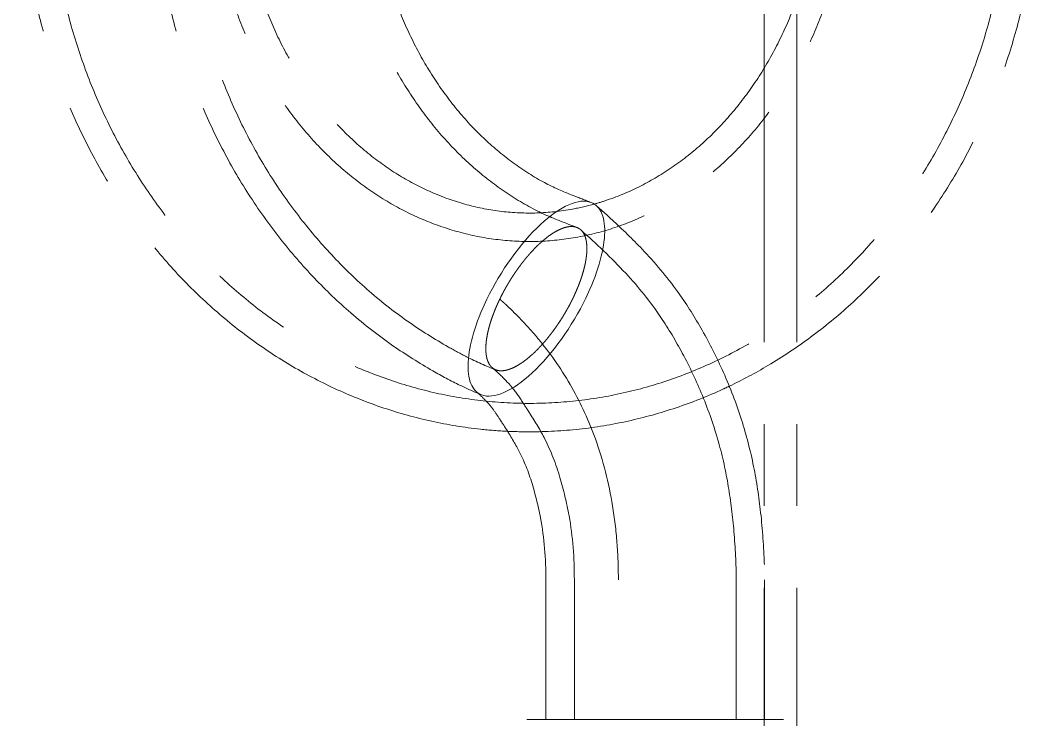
# Model space of a CAD drawing. Header units: millimetres. Extents: x -46397 to 283259, y -8690 to 23983.
# Drawn here: x 190637.4 to 190792.8, y 1238.1 to 1344.8 of the extents above; entities that cross this region are included whole.
import ezdxf

# ---------------------------------------------------------------- set-up
doc = ezdxf.new("R2010")
doc.units = ezdxf.units.MM
doc.linetypes.add('CENTER', pattern=[2, 1.25, -0.25, 0.25, -0.25])
doc.layers.add('mDƯỜNG TÂM', color=8, linetype='CENTER', lineweight=0)

# ---------------------------------------------------------------- blocks, each defined once
blk = doc.blocks.new('jh')
at = {"layer": 'mDƯỜNG TÂM', "color": 8, "ltscale": 50, "extrusion": (0, 1, 0)}
for p, q in [((600, 1500), (600, 0)), ((605, 1500), (605, 0)), ((566.66, 1179.9), (566.66, 1201.24)), ((571.01, 1179.9), (571.01, 1201.24)), ((595.72, 1179.9), (595.72, 1201.24)), ((600.06, 1179.9), (600.06, 1201.24)), ((563.76, 1179.9), (602.96, 1179.9))]:
    blk.add_line(p, q, dxfattribs=at)
at = {"layer": 'mDƯỜNG TÂM', "color": 8, "ltscale": 50}
for start_param, end_param in [(3.211922, 4.950929), (1.809336, 3.211922), (-1.332257, 0.070329), (0.070329, 1.809336)]:
    blk.add_ellipse((565.21, 1244.14), major_axis=(-8.78, -14.48), ratio=0.389491, start_param=start_param, end_param=end_param, dxfattribs=at)
for points, knots in [([(556.85, 1229.46), (555.72, 1229.89), (554.63, 1230.39), (552.14, 1231.6), (550.76, 1232.34), (547.33, 1234.31), (545.3, 1235.59), (541.1, 1238.5), (538.95, 1240.17), (534.96, 1243.63), (533.1, 1245.41), (529.48, 1249.21), (527.72, 1251.25), (524.36, 1255.51), (522.77, 1257.75), (519.83, 1262.33), (518.48, 1264.67), (515.98, 1269.49), (514.82, 1271.98), (512.74, 1277.07), (511.8, 1279.68), (510.17, 1284.97), (509.47, 1287.65), (508.3, 1293.07), (507.84, 1295.8), (507.16, 1301.29), (506.93, 1304.06), (506.73, 1309.58), (506.75, 1312.35), (507.03, 1317.84), (507.29, 1320.58), (508.05, 1325.99), (508.55, 1328.67), (509.78, 1333.95), (510.52, 1336.55), (512.21, 1341.64), (513.16, 1344.14), (515.3, 1348.99), (516.47, 1351.35), (519.02, 1355.9), (520.4, 1358.11), (523.35, 1362.33), (524.92, 1364.35), (528.22, 1368.19), (529.96, 1370.01), (533.59, 1373.42), (535.49, 1375.02), (539.41, 1377.97), (541.43, 1379.33), (545.58, 1381.79), (547.72, 1382.89), (552.06, 1384.84), (554.27, 1385.68), (558.76, 1387.09), (561.03, 1387.66), (565.61, 1388.53), (567.91, 1388.83), (572.53, 1389.16), (574.85, 1389.18), (579.46, 1388.96), (581.76, 1388.71), (586.32, 1387.94), (588.59, 1387.43), (593.05, 1386.13), (595.26, 1385.35), (599.59, 1383.53), (601.71, 1382.49), (605.86, 1380.17), (607.89, 1378.88), (611.81, 1376.08), (613.71, 1374.55), (617.37, 1371.29), (619.13, 1369.54), (622.49, 1365.84), (624.09, 1363.89), (627.11, 1359.8), (628.53, 1357.66), (631.17, 1353.21), (632.39, 1350.91), (634.63, 1346.15), (635.64, 1343.7), (637.45, 1338.69), (638.25, 1336.13), (639.6, 1330.91), (640.17, 1328.25), (641.06, 1322.88), (641.39, 1320.16), (641.81, 1314.69), (641.89, 1311.93), (641.83, 1306.42), (641.67, 1303.65), (641.13, 1298.14), (640.73, 1295.4), (639.7, 1289.95), (639.07, 1287.25), (637.57, 1281.93), (636.7, 1279.3), (634.74, 1274.14), (633.64, 1271.61), (631.24, 1266.68), (629.93, 1264.27), (627.1, 1259.62), (625.58, 1257.36), (622.36, 1253.02), (620.65, 1250.93), (617.06, 1246.96), (615.17, 1245.07), (611.25, 1241.5), (609.2, 1239.83), (604.99, 1236.7), (602.81, 1235.26), (598.65, 1232.79), (596.67, 1231.74), (594.66, 1230.78)], [0, 0, 0, 0, 3.736782, 3.736782, 8.690877, 8.690877, 16.285142, 16.285142, 24.7727, 24.7727, 32.741422, 32.741422, 41.031425, 41.031425, 49.425377, 49.425377, 57.629031, 57.629031, 65.89181, 65.89181, 74.223387, 74.223387, 82.53415, 82.53415, 90.835663, 90.835663, 99.143593, 99.143593, 107.458696, 107.458696, 115.761181, 115.761181, 124.069663, 124.069663, 132.364349, 132.364349, 140.660202, 140.660202, 148.934648, 148.934648, 157.19508, 157.19508, 165.431309, 165.431309, 173.630004, 173.630004, 181.794581, 181.794581, 189.902224, 189.902224, 197.967987, 197.967987, 205.972631, 205.972631, 213.938901, 213.938901, 221.860338, 221.860338, 229.761023, 229.761023, 237.650324, 237.650324, 245.544846, 245.544846, 253.465518, 253.465518, 261.415214, 261.415214, 269.417684, 269.417684, 277.461278, 277.461278, 285.56635, 285.56635, 293.710295, 293.710295, 301.905818, 301.905818, 310.129192, 310.129192, 318.383666, 318.383666, 326.65743, 326.65743, 334.941, 334.941, 343.241528, 343.241528, 351.539374, 351.539374, 359.849184, 359.849184, 368.153056, 368.153056, 376.465547, 376.465547, 384.771554, 384.771554, 393.080456, 393.080456, 401.381504, 401.381504, 409.674384, 409.674384, 417.958751, 417.958751, 426.22026, 426.22026, 434.468223, 434.468223, 442.681364, 442.681364, 449.750441, 449.750441, 449.750441, 449.750441]), ([(560.81, 1223.9), (559.43, 1223.96), (558.05, 1224.07), (554.18, 1224.49), (551.69, 1224.9), (546.76, 1225.98), (544.32, 1226.65), (539.51, 1228.25), (537.14, 1229.19), (532.49, 1231.31), (530.21, 1232.49), (525.76, 1235.11), (523.59, 1236.53), (519.39, 1239.62), (517.36, 1241.27), (513.44, 1244.8), (511.56, 1246.67), (507.97, 1250.6), (506.26, 1252.67), (503.02, 1256.97), (501.5, 1259.21), (498.66, 1263.83), (497.33, 1266.23), (494.91, 1271.13), (493.8, 1273.65), (491.81, 1278.79), (490.93, 1281.41), (489.4, 1286.72), (488.75, 1289.42), (487.69, 1294.86), (487.27, 1297.6), (486.69, 1303.11), (486.52, 1305.88), (486.42, 1311.4), (486.5, 1314.16), (486.88, 1319.65), (487.19, 1322.38), (488.06, 1327.77), (488.61, 1330.44), (489.94, 1335.68), (490.72, 1338.26), (492.5, 1343.3), (493.51, 1345.78), (495.74, 1350.58), (496.96, 1352.92), (499.6, 1357.41), (501.02, 1359.56), (504.03, 1363.68), (505.63, 1365.66), (509.02, 1369.44), (510.82, 1371.25), (514.54, 1374.58), (516.44, 1376.1), (520.36, 1378.93), (522.37, 1380.25), (526.04, 1382.36), (527.95, 1383.33), (529.46, 1383.9)], [487.002271, 487.002271, 487.002271, 487.002271, 491.446747, 491.446747, 499.52563, 499.52563, 507.620648, 507.620648, 515.724669, 515.724669, 523.86068, 523.86068, 532.015976, 532.015976, 540.207314, 540.207314, 548.422614, 548.422614, 556.665861, 556.665861, 564.932935, 564.932935, 573.211754, 573.211754, 581.511744, 581.511744, 589.811149, 589.811149, 598.125079, 598.125079, 606.432974, 606.432974, 614.747888, 614.747888, 623.056614, 623.056614, 631.370281, 631.370281, 639.675133, 639.675133, 647.964596, 647.964596, 656.270969, 656.270969, 664.572003, 664.572003, 672.78997, 672.78997, 680.981042, 680.981042, 689.309319, 689.309319, 697.364517, 697.364517, 705.44689, 705.44689, 711.420081, 711.420081, 711.420081, 711.420081]), ([(559.03, 1233.28), (557.57, 1233.83), (556.01, 1234.52), (553.62, 1235.74), (552.71, 1236.24), (549.66, 1237.97), (547.58, 1239.28), (543.4, 1242.21), (541.3, 1243.85), (537.45, 1247.25), (535.66, 1248.99), (532.18, 1252.72), (530.48, 1254.73), (527.25, 1258.92), (525.73, 1261.11), (522.94, 1265.6), (521.66, 1267.89), (519.3, 1272.62), (518.22, 1275.05), (516.28, 1280.04), (515.41, 1282.59), (513.92, 1287.76), (513.29, 1290.38), (512.26, 1295.67), (511.87, 1298.34), (511.32, 1303.69), (511.16, 1306.38), (511.08, 1311.74), (511.17, 1314.43), (511.57, 1319.75), (511.89, 1322.39), (512.77, 1327.61), (513.33, 1330.19), (514.66, 1335.26), (515.45, 1337.75), (517.23, 1342.61), (518.24, 1344.98), (520.45, 1349.58), (521.66, 1351.81), (524.28, 1356.1), (525.68, 1358.16), (528.67, 1362.08), (530.25, 1363.96), (533.58, 1367.48), (535.33, 1369.15), (538.96, 1372.24), (540.85, 1373.67), (544.75, 1376.29), (546.76, 1377.47), (550.86, 1379.58), (552.96, 1380.51), (557.22, 1382.1), (559.39, 1382.76), (563.76, 1383.81), (565.97, 1384.2), (570.39, 1384.7), (572.62, 1384.81), (577.06, 1384.77), (579.28, 1384.61), (583.69, 1384.03), (585.88, 1383.6), (590.21, 1382.47), (592.35, 1381.78), (596.56, 1380.13), (598.62, 1379.18), (602.66, 1377.02), (604.63, 1375.82), (608.45, 1373.17), (610.31, 1371.73), (613.87, 1368.62), (615.59, 1366.95), (618.86, 1363.41), (620.42, 1361.53), (623.35, 1357.6), (624.73, 1355.53), (627.29, 1351.24), (628.48, 1349.01), (630.65, 1344.41), (631.63, 1342.04), (633.38, 1337.18), (634.14, 1334.68), (635.44, 1329.62), (635.98, 1327.03), (636.82, 1321.81), (637.12, 1319.16), (637.49, 1313.84), (637.56, 1311.16), (637.45, 1305.8), (637.28, 1303.11), (636.69, 1297.76), (636.28, 1295.09), (635.22, 1289.81), (634.57, 1287.19), (633.04, 1282.04), (632.16, 1279.5), (630.18, 1274.52), (629.08, 1272.09), (626.67, 1267.34), (625.35, 1265.03), (622.52, 1260.58), (621.01, 1258.42), (617.8, 1254.3), (616.1, 1252.32), (612.54, 1248.57), (610.67, 1246.79), (606.79, 1243.46), (604.77, 1241.89), (600.6, 1239), (598.45, 1237.67), (594.04, 1235.26), (591.78, 1234.18), (587.19, 1232.28), (584.85, 1231.46), (580.11, 1230.09), (577.72, 1229.54), (572.9, 1228.7), (570.47, 1228.42), (565.61, 1228.13), (563.17, 1228.12), (558.32, 1228.38), (555.89, 1228.64), (551.08, 1229.44), (548.69, 1229.97), (543.98, 1231.3), (541.65, 1232.1), (537.07, 1233.94), (534.82, 1235), (530.43, 1237.35), (528.29, 1238.65), (524.12, 1241.48), (522.1, 1243.01), (518.21, 1246.29), (516.33, 1248.05), (512.75, 1251.75), (511.03, 1253.7), (507.79, 1257.79), (506.26, 1259.92), (503.4, 1264.33), (502.07, 1266.62), (499.61, 1271.33), (498.49, 1273.75), (496.47, 1278.69), (495.56, 1281.22), (493.99, 1286.35), (493.31, 1288.97), (492.2, 1294.23), (491.76, 1296.9), (491.12, 1302.24), (490.92, 1304.93), (490.76, 1310.3), (490.8, 1312.99), (491.12, 1318.32), (491.4, 1320.98), (492.19, 1326.23), (492.7, 1328.83), (493.95, 1333.92), (494.7, 1336.43), (496.4, 1341.34), (497.37, 1343.74), (499.5, 1348.4), (500.68, 1350.67), (503.23, 1355.01), (504.59, 1357.1), (507.5, 1361.07), (509.05, 1362.97), (512.32, 1366.62), (514.07, 1368.36), (517.67, 1371.53), (519.51, 1372.98), (523.33, 1375.69), (525.31, 1376.98), (528.11, 1378.52), (528.84, 1378.89), (530, 1379.43), (530.42, 1379.62), (530.95, 1379.82), (531.04, 1379.86), (531.24, 1379.94), (531.37, 1379.99), (531.61, 1380.08), (531.73, 1380.13), (531.85, 1380.17)], [0, 0, 0, 0, 5.168767, 5.168767, 8.494414, 8.494414, 16.316634, 16.316634, 24.651506, 24.651506, 32.400611, 32.400611, 40.514911, 40.514911, 48.681598, 48.681598, 56.646036, 56.646036, 64.687646, 64.687646, 72.78762, 72.78762, 80.857924, 80.857924, 88.931761, 88.931761, 97.008113, 97.008113, 105.092506, 105.092506, 113.163775, 113.163775, 121.239416, 121.239416, 129.306948, 129.306948, 137.363803, 137.363803, 145.414438, 145.414438, 153.436933, 153.436933, 161.446436, 161.446436, 169.424804, 169.424804, 177.382569, 177.382569, 185.287582, 185.287582, 193.143438, 193.143438, 200.962432, 200.962432, 208.732506, 208.732506, 216.485728, 216.485728, 224.222502, 224.222502, 231.962094, 231.962094, 239.706495, 239.706495, 247.48316, 247.48316, 255.306263, 255.306263, 263.175714, 263.175714, 271.106766, 271.106766, 279.046392, 279.046392, 287.026008, 287.026008, 295.026826, 295.026826, 303.058301, 303.058301, 311.105773, 311.105773, 319.16225, 319.16225, 327.234982, 327.234982, 335.30307, 335.30307, 343.383544, 343.383544, 351.456769, 351.456769, 359.537456, 359.537456, 367.613105, 367.613105, 375.685896, 375.685896, 383.756708, 383.756708, 391.811423, 391.811423, 399.862187, 399.862187, 407.88606, 407.88606, 415.909143, 415.909143, 423.921172, 423.921172, 431.906713, 431.906713, 439.863748, 439.863748, 447.786791, 447.786791, 455.69731, 455.69731, 463.587166, 463.587166, 471.485972, 471.485972, 479.379216, 479.379216, 487.285305, 487.285305, 495.213501, 495.213501, 503.158951, 503.158951, 511.137958, 511.137958, 519.134367, 519.134367, 527.168319, 527.168319, 535.207925, 535.207925, 543.255555, 543.255555, 551.314602, 551.314602, 559.380076, 559.380076, 567.460405, 567.460405, 575.535204, 575.535204, 583.62058, 583.62058, 591.696832, 591.696832, 599.782144, 599.782144, 607.857629, 607.857629, 615.919222, 615.919222, 623.99819, 623.99819, 632.072605, 632.072605, 640.064771, 640.064771, 648.044076, 648.044076, 656.165248, 656.165248, 664.016637, 664.016637, 672.032002, 672.032002, 674.758867, 674.758867, 676.232648, 676.232648, 676.543742, 676.543742, 677.043742, 677.043742, 677.517039, 677.517039, 677.517039, 677.517039]), ([(545.43, 1358.92), (543.8, 1358.31), (542.25, 1357.77), (539.94, 1356.79), (539.02, 1356.32), (536.97, 1355.11), (535.89, 1354.38), (533.56, 1352.63), (532.32, 1351.59), (529.79, 1349.17), (528.5, 1347.75), (526.12, 1344.78), (525.02, 1343.23), (522.97, 1339.93), (522.01, 1338.18), (520.28, 1334.53), (519.51, 1332.63), (518.17, 1328.73), (517.59, 1326.72), (516.64, 1322.6), (516.26, 1320.5), (515.73, 1316.23), (515.57, 1314.06), (515.47, 1309.71), (515.52, 1307.51), (515.86, 1303.14), (516.13, 1300.95), (516.9, 1296.63), (517.4, 1294.48), (518.59, 1290.26), (519.3, 1288.19), (520.9, 1284.15), (521.81, 1282.18), (523.8, 1278.37), (524.9, 1276.54), (527.25, 1273.02), (528.52, 1271.34), (531.2, 1268.17), (532.62, 1266.68), (535.59, 1263.9), (537.13, 1262.62), (540.33, 1260.28), (541.99, 1259.21), (545.4, 1257.32), (547.15, 1256.49), (550.74, 1255.08), (552.57, 1254.5), (556.29, 1253.58), (558.19, 1253.26), (562, 1252.87), (563.93, 1252.82), (567.76, 1252.97), (569.67, 1253.19), (573.46, 1253.89), (575.35, 1254.37), (579.04, 1255.61), (580.87, 1256.36), (584.41, 1258.1), (586.14, 1259.1), (589.48, 1261.32), (591.09, 1262.54), (594.18, 1265.2), (595.65, 1266.63), (598.46, 1269.69), (599.79, 1271.32), (602.27, 1274.74), (603.43, 1276.54), (605.56, 1280.27), (606.53, 1282.2), (608.27, 1286.18), (609.04, 1288.22), (610.37, 1292.39), (610.93, 1294.51), (611.84, 1298.8), (612.19, 1300.98), (612.66, 1305.34), (612.79, 1307.53), (612.83, 1311.88), (612.74, 1314.05), (612.35, 1318.34), (612.04, 1320.46), (611.23, 1324.61), (610.72, 1326.65), (609.51, 1330.61), (608.81, 1332.53), (607.23, 1336.23), (606.35, 1338.01), (604.42, 1341.4), (603.38, 1343.01), (601.15, 1346.05), (599.96, 1347.47), (597.47, 1350.11), (596.15, 1351.33), (593.44, 1353.53), (592.03, 1354.52), (589.16, 1356.26), (587.69, 1357.01), (584.68, 1358.28), (583.13, 1358.8), (579.99, 1359.58), (578.39, 1359.84), (575.15, 1360.11), (573.5, 1360.11), (570.22, 1359.84), (568.59, 1359.57), (565.36, 1358.76), (563.76, 1358.21), (560.63, 1356.86), (559.09, 1356.06), (556.13, 1354.21), (554.69, 1353.16), (551.94, 1350.84), (550.62, 1349.57), (548.13, 1346.84), (546.95, 1345.37), (544.75, 1342.24), (543.72, 1340.58), (541.83, 1337.11), (540.97, 1335.28), (539.44, 1331.51), (538.77, 1329.55), (537.62, 1325.54), (537.15, 1323.48), (536.41, 1319.28), (536.15, 1317.14), (535.84, 1312.83), (535.79, 1310.65), (535.91, 1306.29), (536.08, 1304.09), (536.63, 1299.74), (537.02, 1297.57), (538.01, 1293.3), (538.61, 1291.19), (540.02, 1287.05), (540.83, 1285.03), (542.64, 1281.1), (543.64, 1279.19), (545.82, 1275.55), (547, 1273.8), (549.53, 1270.44), (550.89, 1268.83), (553.74, 1265.84), (555.22, 1264.46), (558.29, 1261.94), (559.88, 1260.78), (563.19, 1258.64), (564.9, 1257.7), (568.18, 1256.23), (569.77, 1255.63), (571.39, 1255.01)], [0, 0, 0, 0, 6.30713, 6.30713, 10.966631, 10.966631, 16.138407, 16.138407, 22.29993, 22.29993, 29.281588, 29.281588, 35.906338, 35.906338, 42.634985, 42.634985, 49.293585, 49.293585, 55.901003, 55.901003, 62.520485, 62.520485, 69.122363, 69.122363, 75.718977, 75.718977, 82.313008, 82.313008, 88.902967, 88.902967, 95.496054, 95.496054, 102.086791, 102.086791, 108.683859, 108.683859, 115.296048, 115.296048, 121.921947, 121.921947, 128.533978, 128.533978, 135.188887, 135.188887, 141.898775, 141.898775, 148.684493, 148.684493, 155.537754, 155.537754, 162.425805, 162.425805, 169.317531, 169.317531, 176.217445, 176.217445, 183.082333, 183.082333, 189.882629, 189.882629, 196.599059, 196.599059, 203.252775, 203.252775, 209.917007, 209.917007, 216.548865, 216.548865, 223.15731, 223.15731, 229.753444, 229.753444, 236.337816, 236.337816, 242.918551, 242.918551, 249.501619, 249.501619, 256.083177, 256.083177, 262.667457, 262.667457, 269.259488, 269.259488, 275.855242, 275.855242, 282.462702, 282.462702, 289.09691, 289.09691, 295.759848, 295.759848, 302.475545, 302.475545, 309.239767, 309.239767, 316.05208, 316.05208, 323.010985, 323.010985, 330.129198, 330.129198, 337.351702, 337.351702, 344.582112, 344.582112, 351.799427, 351.799427, 358.922989, 358.922989, 365.899154, 365.899154, 372.724439, 372.724439, 379.442886, 379.442886, 386.141806, 386.141806, 392.802593, 392.802593, 399.43088, 399.43088, 406.044963, 406.044963, 412.641735, 412.641735, 419.232351, 419.232351, 425.823933, 425.823933, 432.409041, 432.409041, 438.989506, 438.989506, 445.585943, 445.585943, 452.17636, 452.17636, 458.74408, 458.74408, 465.424204, 465.424204, 472.030966, 472.030966, 478.558677, 478.558677, 485.372271, 485.372271, 491.129607, 491.129607, 491.129607, 491.129607]), ([(574.06, 1258.57), (574.73, 1258.76), (575.39, 1258.97), (577.8, 1259.79), (579.52, 1260.51), (582.87, 1262.21), (584.5, 1263.19), (587.64, 1265.36), (589.16, 1266.56), (592.04, 1269.16), (593.42, 1270.57), (596.01, 1273.55), (597.24, 1275.14), (599.51, 1278.47), (600.57, 1280.21), (602.49, 1283.83), (603.36, 1285.7), (604.9, 1289.55), (605.57, 1291.53), (606.71, 1295.55), (607.18, 1297.6), (607.9, 1301.72), (608.16, 1303.81), (608.46, 1307.97), (608.5, 1310.06), (608.38, 1314.2), (608.21, 1316.25), (607.67, 1320.29), (607.3, 1322.27), (606.36, 1326.14), (605.79, 1328.02), (604.49, 1331.65), (603.74, 1333.41), (602.1, 1336.75), (601.19, 1338.35), (599.25, 1341.34), (598.21, 1342.75), (596.01, 1345.37), (594.86, 1346.58), (592.45, 1348.79), (591.2, 1349.78), (588.63, 1351.55), (587.31, 1352.32), (584.59, 1353.65), (583.2, 1354.19), (580.37, 1355.05), (578.93, 1355.36), (576.01, 1355.73), (574.52, 1355.78), (571.52, 1355.63), (570.01, 1355.42), (567, 1354.72), (565.51, 1354.23), (562.59, 1352.99), (561.16, 1352.24), (558.4, 1350.49), (557.06, 1349.5), (554.51, 1347.3), (553.29, 1346.09), (550.99, 1343.47), (549.9, 1342.06), (547.88, 1339.07), (546.94, 1337.48), (545.23, 1334.14), (544.45, 1332.39), (543.08, 1328.77), (542.49, 1326.9), (541.5, 1323.04), (541.1, 1321.06), (540.51, 1317.03), (540.31, 1314.98), (540.13, 1310.85), (540.15, 1308.76), (540.39, 1304.59), (540.62, 1302.5), (541.29, 1298.36), (541.74, 1296.3), (542.83, 1292.26), (543.47, 1290.28), (544.96, 1286.41), (545.81, 1284.51), (547.67, 1280.88), (548.7, 1279.13), (550.91, 1275.8), (552.1, 1274.2), (554.63, 1271.16), (555.98, 1269.73), (558.76, 1267.13), (560.19, 1265.96), (563.23, 1263.75), (564.85, 1262.7), (567.84, 1261.1), (569.27, 1260.49), (571.72, 1259.53), (572.64, 1259.18), (573.57, 1258.82)], [163.287336, 163.287336, 163.287336, 163.287336, 165.834441, 165.834441, 172.520937, 172.520937, 179.121616, 179.121616, 185.621, 185.621, 192.040478, 192.040478, 198.407051, 198.407051, 204.732681, 204.732681, 211.031282, 211.031282, 217.321416, 217.321416, 223.60642, 223.60642, 229.887517, 229.887517, 236.171753, 236.171753, 242.462925, 242.462925, 248.75409, 248.75409, 255.051114, 255.051114, 261.366473, 261.366473, 267.692478, 267.692478, 274.049214, 274.049214, 280.468081, 280.468081, 286.95951, 286.95951, 293.571445, 293.571445, 300.370556, 300.370556, 307.368804, 307.368804, 314.577543, 314.577543, 321.915045, 321.915045, 329.192042, 329.192042, 336.276195, 336.276195, 343.137632, 343.137632, 349.795402, 349.795402, 356.306958, 356.306958, 362.734912, 362.734912, 369.104798, 369.104798, 375.432671, 375.432671, 381.747649, 381.747649, 388.052325, 388.052325, 394.344767, 394.344767, 400.638283, 400.638283, 406.926969, 406.926969, 413.208873, 413.208873, 419.506659, 419.506659, 425.777707, 425.777707, 432.075745, 432.075745, 438.487717, 438.487717, 444.689584, 444.689584, 451.256317, 451.256317, 456.953501, 456.953501, 460.240114, 460.240114, 460.240114, 460.240114]), ([(547.85, 1355.19), (547.85, 1355.19), (547.84, 1355.19), (547.84, 1355.19), (547.84, 1355.19), (547.82, 1355.18), (547.81, 1355.18), (547.76, 1355.16), (547.72, 1355.14), (547.58, 1355.09), (547.48, 1355.05), (547.05, 1354.89), (546.73, 1354.77), (545.47, 1354.3), (544.55, 1353.97), (542.89, 1353.34), (542.18, 1353.04), (540.76, 1352.31), (539.98, 1351.86), (538.29, 1350.75), (537.38, 1350.09), (535.27, 1348.39), (534.09, 1347.32), (531.75, 1344.88), (530.59, 1343.48), (528.46, 1340.56), (527.49, 1339.04), (525.68, 1335.81), (524.84, 1334.09), (523.36, 1330.53), (522.71, 1328.69), (521.6, 1324.9), (521.14, 1322.94), (520.42, 1318.95), (520.16, 1316.91), (519.86, 1312.8), (519.81, 1310.71), (519.92, 1306.54), (520.09, 1304.45), (520.63, 1300.29), (521.01, 1298.21), (521.97, 1294.13), (522.56, 1292.12), (523.93, 1288.19), (524.72, 1286.27), (526.47, 1282.56), (527.44, 1280.76), (529.55, 1277.32), (530.7, 1275.67), (533.13, 1272.56), (534.42, 1271.09), (537.13, 1268.35), (538.56, 1267.07), (541.52, 1264.74), (543.06, 1263.68), (546.22, 1261.79), (547.86, 1260.96), (551.19, 1259.53), (552.9, 1258.94), (556.37, 1258), (558.14, 1257.66), (561.7, 1257.24), (563.5, 1257.16), (567.11, 1257.28), (568.92, 1257.47), (571.84, 1258.01), (572.95, 1258.26), (574.06, 1258.57)], [0, 0, 0, 0, 0.005003, 0.005003, 0.020013, 0.020013, 0.065041, 0.065041, 0.200125, 0.200125, 0.605381, 0.605381, 1.821241, 1.821241, 5.480629, 5.480629, 9.404795, 9.404795, 13.391554, 13.391554, 18.00911, 18.00911, 24.300435, 24.300435, 31.036234, 31.036234, 37.386162, 37.386162, 43.846045, 43.846045, 50.174686, 50.174686, 56.491476, 56.491476, 62.814994, 62.814994, 69.114278, 69.114278, 75.41279, 75.41279, 81.71165, 81.71165, 88.001329, 88.001329, 94.287743, 94.287743, 100.583463, 100.583463, 106.879831, 106.879831, 113.188751, 113.188751, 119.540681, 119.540681, 125.932795, 125.932795, 132.389784, 132.389784, 138.943909, 138.943909, 145.585659, 145.585659, 152.307579, 152.307579, 159.080126, 159.080126, 163.287336, 163.287336, 163.287336, 163.287336]), ([(574.36, 1258.34), (574.36, 1258.34), (574.37, 1258.34), (574.38, 1258.33), (574.38, 1258.32), (574.41, 1258.3), (574.43, 1258.28), (574.51, 1258.21), (574.57, 1258.16), (574.8, 1257.95), (574.98, 1257.79), (575.69, 1257.16), (576.22, 1256.68), (578.32, 1254.74), (579.87, 1253.25), (583.29, 1249.67), (585.12, 1247.51), (588.04, 1243.45), (589.22, 1241.6), (591.49, 1237.64), (592.58, 1235.51), (594.63, 1230.98), (595.58, 1228.57), (597.15, 1223.78), (597.78, 1221.39), (598.77, 1216.67), (599.13, 1214.32), (599.7, 1209.37), (599.9, 1206.76), (600.04, 1203.18), (600.06, 1202.21), (600.06, 1201.24)], [0, 0, 0, 0, 0.009274, 0.009274, 0.037094, 0.037094, 0.120557, 0.120557, 0.370943, 0.370943, 1.122106, 1.122106, 3.375651, 3.375651, 10.139549, 10.139549, 18.798709, 18.798709, 25.468906, 25.468906, 32.743121, 32.743121, 40.570725, 40.570725, 47.980326, 47.980326, 55.10464, 55.10464, 62.937265, 62.937265, 65.849938, 65.849938, 65.849938, 65.849938]), ([(571.99, 1254.64), (574.34, 1252.54), (576.66, 1250.37), (580.79, 1245.94), (582.6, 1243.68), (585.4, 1239.53), (586.49, 1237.69), (588.62, 1233.72), (589.65, 1231.55), (591.51, 1227.04), (592.34, 1224.68), (593.64, 1220.05), (594.14, 1217.78), (594.9, 1213.21), (595.18, 1210.9), (595.58, 1206.14), (595.72, 1203.69), (595.72, 1201.24)], [0, 0, 0, 0, 10.008785, 10.008785, 18.880762, 18.880762, 25.392661, 25.392661, 32.672289, 32.672289, 40.221161, 40.221161, 47.18929, 47.18929, 54.164357, 54.164357, 61.515521, 61.515521, 61.515521, 61.515521]), ([(562.06, 1248.25), (562.02, 1248.19), (561.98, 1248.14), (561.94, 1248.08), (561.87, 1247.98), (561.8, 1247.87), (561.74, 1247.77)], [0.917616515, 0.917616515, 0.917616515, 0.917616515, 0.920622498, 0.920622498, 0.920622498, 0.926011071, 0.926011071, 0.926011071, 0.926011071]), ([(559.84, 1243.88), (559.91, 1243.82), (559.97, 1243.75), (560.04, 1243.69), (560.18, 1243.57), (560.31, 1243.45), (560.45, 1243.32)], [0.00596849, 0.00596849, 0.00596849, 0.00596849, 0.01193695, 0.01193695, 0.01193695, 0.02387389, 0.02387389, 0.02387389, 0.02387389]), ([(559.3, 1243.37), (559.27, 1243.31), (559.25, 1243.26), (559.23, 1243.21), (559.2, 1243.16), (559.18, 1243.11), (559.16, 1243.06)], [0.016985618, 0.016985618, 0.016985618, 0.016985618, 0.01943841, 0.01943841, 0.01943841, 0.021891201, 0.021891201, 0.021891201, 0.021891201]), ([(562.81, 1241.02), (563.32, 1240.49), (563.83, 1239.94), (564.32, 1239.39), (564.81, 1238.84), (565.29, 1238.27), (565.76, 1237.7)], [0.09549552, 0.09549552, 0.09549552, 0.09549552, 0.14324327, 0.14324327, 0.14324327, 0.19099102, 0.19099102, 0.19099102, 0.19099102]), ([(571.01, 1201.24), (571.01, 1204.52), (570.79, 1207.82), (569.83, 1212.99), (569.38, 1214.95), (568.21, 1218.89), (567.45, 1220.86), (565.84, 1224.03), (565.06, 1225.32), (563.79, 1227.3), (563.33, 1228.01), (562.34, 1229.51), (561.81, 1230.24), (560.7, 1231.52), (560.13, 1232.1), (559.17, 1232.99), (558.81, 1233.31), (558.44, 1233.64)], [0, 0, 0, 0, 9.819124, 9.819124, 15.876837, 15.876837, 22.328754, 22.328754, 27.100763, 27.100763, 29.656818, 29.656818, 32.72297, 32.72297, 35.584868, 35.584868, 37.183022, 37.183022, 37.183022, 37.183022]), ([(594.66, 1230.78), (594.34, 1230.63), (594.02, 1230.48), (591.37, 1229.26), (588.99, 1228.31), (584.15, 1226.69), (581.7, 1226.01), (576.75, 1224.92), (574.25, 1224.5), (569.24, 1223.96), (566.72, 1223.82), (563.08, 1223.82), (561.94, 1223.84), (560.81, 1223.9)], [449.750441, 449.750441, 449.750441, 449.750441, 450.874645, 450.874645, 459.0306, 459.0306, 467.164951, 467.164951, 475.272336, 475.272336, 483.362593, 483.362593, 487.002271, 487.002271, 487.002271, 487.002271]), ([(566.66, 1201.24), (566.66, 1204.42), (566.44, 1207.62), (565.47, 1212.59), (565.02, 1214.45), (563.89, 1218.03), (563.19, 1219.73), (561.7, 1222.49), (560.98, 1223.65), (560, 1225.17), (559.78, 1225.51), (559.21, 1226.38), (558.87, 1226.89), (558.28, 1227.67), (558.02, 1227.99), (557.33, 1228.75), (556.88, 1229.2), (556.4, 1229.64)], [0, 0, 0, 0, 9.523227, 9.523227, 15.302476, 15.302476, 21.030636, 21.030636, 25.367109, 25.367109, 26.629701, 26.629701, 28.557067, 28.557067, 30.165249, 30.165249, 32.488118, 32.488118, 32.488118, 32.488118]), ([(576.85, 1212.51), (577.15, 1210.66), (577.37, 1208.78), (577.52, 1206.9), (577.66, 1205.02), (577.73, 1203.13), (577.73, 1201.24)], [0.7701185, 0.7701185, 0.7701185, 0.7701185, 0.8850593, 0.8850593, 0.8850593, 1, 1, 1, 1])]:
    blk.add_open_spline(points, degree=3, knots=knots, dxfattribs=at)
for points in [[(568.98, 1254.78), (568.84, 1254.73), (568.71, 1254.66), (568.57, 1254.6)], [(569.01, 1254.8), (569, 1254.79), (568.99, 1254.79), (568.98, 1254.78)], [(569.4, 1254.94), (569.27, 1254.9), (569.14, 1254.85), (569.01, 1254.8)], [(569.43, 1254.95), (569.42, 1254.95), (569.41, 1254.94), (569.4, 1254.94)], [(569.81, 1255.05), (569.68, 1255.03), (569.56, 1254.99), (569.43, 1254.95)], [(569.84, 1255.06), (569.83, 1255.06), (569.82, 1255.06), (569.81, 1255.05)], [(570.2, 1255.13), (570.08, 1255.11), (569.96, 1255.09), (569.84, 1255.06)], [(570.53, 1255.15), (570.43, 1255.15), (570.31, 1255.14), (570.2, 1255.13)], [(570.55, 1255.15), (570.55, 1255.15), (570.54, 1255.15), (570.53, 1255.15)], [(570.88, 1255.13), (570.78, 1255.14), (570.67, 1255.15), (570.55, 1255.15)], [(571.19, 1255.07), (571.1, 1255.1), (570.99, 1255.12), (570.88, 1255.13)], [(571.47, 1254.97), (571.38, 1255.01), (571.29, 1255.04), (571.19, 1255.07)], [(571.72, 1254.84), (571.64, 1254.89), (571.56, 1254.93), (571.47, 1254.97)], [(571.95, 1254.67), (571.88, 1254.73), (571.8, 1254.79), (571.72, 1254.84)], [(572.17, 1254.46), (572.1, 1254.54), (572.03, 1254.61), (571.95, 1254.67)], [(566.66, 1253.36), (566.53, 1253.25), (566.39, 1253.14), (566.26, 1253.02)], [(566.71, 1253.39), (566.69, 1253.38), (566.68, 1253.37), (566.66, 1253.36)], [(567.14, 1253.72), (567, 1253.62), (566.85, 1253.51), (566.71, 1253.39)], [(567.19, 1253.76), (567.18, 1253.75), (567.16, 1253.74), (567.14, 1253.72)], [(567.62, 1254.05), (567.48, 1253.96), (567.34, 1253.86), (567.19, 1253.76)], [(567.65, 1254.07), (567.64, 1254.07), (567.63, 1254.06), (567.62, 1254.05)], [(567.97, 1254.27), (567.87, 1254.21), (567.76, 1254.14), (567.65, 1254.07)], [(568.01, 1254.29), (568, 1254.29), (567.99, 1254.28), (567.97, 1254.27)], [(568.08, 1254.34), (568.06, 1254.32), (568.03, 1254.31), (568.01, 1254.29)], [(568.11, 1254.36), (568.1, 1254.35), (568.09, 1254.34), (568.08, 1254.34)], [(568.53, 1254.58), (568.4, 1254.51), (568.26, 1254.44), (568.11, 1254.36)], [(568.57, 1254.6), (568.56, 1254.59), (568.55, 1254.59), (568.53, 1254.58)], [(572.27, 1254.33), (572.24, 1254.38), (572.2, 1254.42), (572.17, 1254.46)], [(572.28, 1254.32), (572.28, 1254.32), (572.28, 1254.33), (572.27, 1254.33)], [(572.35, 1254.22), (572.33, 1254.25), (572.31, 1254.29), (572.28, 1254.32)], [(572.51, 1253.95), (572.46, 1254.04), (572.41, 1254.13), (572.35, 1254.22)], [(572.65, 1253.63), (572.61, 1253.74), (572.56, 1253.84), (572.51, 1253.95)], [(572.75, 1253.28), (572.72, 1253.4), (572.69, 1253.51), (572.65, 1253.63)], [(572.83, 1252.93), (572.81, 1253.05), (572.78, 1253.17), (572.75, 1253.28)], [(564.72, 1251.56), (564.59, 1251.42), (564.46, 1251.28), (564.33, 1251.14)], [(565.19, 1252.05), (565.03, 1251.89), (564.87, 1251.72), (564.72, 1251.56)], [(565.21, 1252.06), (565.2, 1252.06), (565.2, 1252.05), (565.19, 1252.05)], [(565.22, 1252.08), (565.22, 1252.07), (565.21, 1252.07), (565.21, 1252.06)], [(565.25, 1252.1), (565.24, 1252.09), (565.23, 1252.08), (565.22, 1252.08)], [(565.69, 1252.52), (565.54, 1252.38), (565.39, 1252.24), (565.25, 1252.1)], [(565.72, 1252.55), (565.71, 1252.54), (565.7, 1252.53), (565.69, 1252.52)], [(566.19, 1252.96), (566.03, 1252.83), (565.88, 1252.69), (565.72, 1252.55)], [(566.23, 1253), (566.21, 1252.99), (566.2, 1252.98), (566.19, 1252.96)], [(566.26, 1253.02), (566.25, 1253.02), (566.24, 1253.01), (566.23, 1253)], [(572.84, 1252.91), (572.83, 1252.92), (572.83, 1252.92), (572.83, 1252.93)], [(572.84, 1252.89), (572.84, 1252.89), (572.84, 1252.9), (572.84, 1252.91)], [(572.89, 1252.49), (572.88, 1252.62), (572.86, 1252.76), (572.84, 1252.89)], [(572.92, 1252.16), (572.91, 1252.27), (572.9, 1252.38), (572.89, 1252.49)], [(572.92, 1252.15), (572.92, 1252.15), (572.92, 1252.16), (572.92, 1252.16)], [(572.92, 1252.05), (572.92, 1252.08), (572.92, 1252.11), (572.92, 1252.15)], [(572.93, 1251.59), (572.93, 1251.74), (572.93, 1251.9), (572.92, 1252.05)], [(572.92, 1251.5), (572.92, 1251.53), (572.92, 1251.56), (572.93, 1251.59)], [(563.39, 1250.03), (563.36, 1250), (563.34, 1249.97), (563.31, 1249.93)], [(563.76, 1250.48), (563.63, 1250.33), (563.51, 1250.18), (563.39, 1250.03)], [(563.85, 1250.59), (563.82, 1250.55), (563.79, 1250.52), (563.76, 1250.48)], [(564.23, 1251.02), (564.1, 1250.88), (563.97, 1250.73), (563.85, 1250.59)], [(564.33, 1251.14), (564.3, 1251.1), (564.26, 1251.06), (564.23, 1251.02)], [(572.75, 1249.9), (572.78, 1250.06), (572.8, 1250.23), (572.82, 1250.4)], [(572.82, 1250.4), (572.83, 1250.42), (572.83, 1250.45), (572.83, 1250.47)], [(572.83, 1250.47), (572.86, 1250.63), (572.87, 1250.79), (572.89, 1250.96)], [(572.89, 1250.96), (572.89, 1250.98), (572.89, 1251.01), (572.9, 1251.04)], [(572.9, 1251.04), (572.91, 1251.19), (572.92, 1251.35), (572.92, 1251.5)], [(562.29, 1248.58), (562.21, 1248.47), (562.14, 1248.36), (562.06, 1248.25)], [(562.38, 1248.7), (562.35, 1248.66), (562.32, 1248.62), (562.29, 1248.58)], [(562.51, 1248.88), (562.46, 1248.82), (562.42, 1248.76), (562.38, 1248.7)], [(562.78, 1249.25), (562.69, 1249.13), (562.6, 1249.01), (562.51, 1248.88)], [(562.83, 1249.32), (562.81, 1249.3), (562.8, 1249.27), (562.78, 1249.25)], [(562.98, 1249.52), (562.93, 1249.45), (562.88, 1249.38), (562.83, 1249.32)], [(563.01, 1249.55), (563, 1249.54), (562.99, 1249.53), (562.98, 1249.52)], [(563.31, 1249.93), (563.21, 1249.8), (563.11, 1249.68), (563.01, 1249.55)], [(572.33, 1248.15), (572.36, 1248.24), (572.39, 1248.33), (572.41, 1248.42)], [(572.41, 1248.42), (572.43, 1248.51), (572.46, 1248.59), (572.48, 1248.68)], [(572.48, 1248.68), (572.48, 1248.7), (572.49, 1248.71), (572.49, 1248.73)], [(572.49, 1248.73), (572.54, 1248.9), (572.58, 1249.08), (572.62, 1249.25)], [(572.62, 1249.25), (572.62, 1249.27), (572.63, 1249.29), (572.63, 1249.31)], [(572.63, 1249.31), (572.63, 1249.33), (572.64, 1249.36), (572.65, 1249.38)], [(572.65, 1249.38), (572.68, 1249.53), (572.71, 1249.68), (572.73, 1249.83)], [(572.73, 1249.83), (572.74, 1249.85), (572.74, 1249.87), (572.75, 1249.9)], [(561.29, 1247.07), (561.22, 1246.96), (561.16, 1246.86), (561.09, 1246.76)], [(561.48, 1247.38), (561.42, 1247.28), (561.35, 1247.17), (561.29, 1247.07)], [(561.53, 1247.46), (561.52, 1247.43), (561.5, 1247.41), (561.48, 1247.38)], [(561.74, 1247.77), (561.67, 1247.67), (561.6, 1247.56), (561.53, 1247.46)], [(571.83, 1246.62), (571.86, 1246.7), (571.89, 1246.78), (571.92, 1246.86)], [(571.92, 1246.86), (571.96, 1246.97), (572, 1247.08), (572.04, 1247.2)], [(572.04, 1247.2), (572.07, 1247.3), (572.11, 1247.4), (572.14, 1247.51)], [(572.14, 1247.51), (572.17, 1247.61), (572.21, 1247.72), (572.24, 1247.83)], [(572.24, 1247.83), (572.27, 1247.93), (572.3, 1248.04), (572.33, 1248.15)], [(560.33, 1245.44), (560.3, 1245.38), (560.27, 1245.32), (560.23, 1245.26)], [(560.43, 1245.61), (560.4, 1245.56), (560.36, 1245.5), (560.33, 1245.44)], [(560.52, 1245.78), (560.49, 1245.73), (560.46, 1245.67), (560.43, 1245.61)], [(560.61, 1245.94), (560.58, 1245.89), (560.55, 1245.83), (560.52, 1245.78)], [(560.71, 1246.11), (560.68, 1246.05), (560.64, 1246), (560.61, 1245.94)], [(560.88, 1246.4), (560.82, 1246.3), (560.76, 1246.2), (560.71, 1246.11)], [(560.93, 1246.48), (560.91, 1246.46), (560.9, 1246.43), (560.88, 1246.4)], [(560.96, 1246.53), (560.95, 1246.52), (560.94, 1246.5), (560.93, 1246.48)], [(561.07, 1246.72), (561.03, 1246.65), (560.99, 1246.59), (560.96, 1246.53)], [(561.09, 1246.76), (561.09, 1246.74), (561.08, 1246.73), (561.07, 1246.72)], [(571.26, 1245.22), (571.31, 1245.33), (571.36, 1245.44), (571.4, 1245.55)], [(571.4, 1245.55), (571.45, 1245.66), (571.5, 1245.77), (571.54, 1245.88)], [(571.54, 1245.88), (571.59, 1245.99), (571.63, 1246.1), (571.68, 1246.22)], [(571.68, 1246.22), (571.72, 1246.32), (571.76, 1246.43), (571.8, 1246.54)], [(571.8, 1246.54), (571.81, 1246.57), (571.82, 1246.59), (571.83, 1246.62)], [(559.48, 1243.76), (559.46, 1243.71), (559.43, 1243.67), (559.41, 1243.62)], [(559.54, 1243.9), (559.52, 1243.86), (559.5, 1243.81), (559.48, 1243.76)], [(559.58, 1243.97), (559.57, 1243.95), (559.56, 1243.93), (559.54, 1243.9)], [(559.61, 1244.04), (559.6, 1244.03), (559.59, 1244), (559.58, 1243.97)], [(559.62, 1244.06), (559.62, 1244.06), (559.62, 1244.06), (559.61, 1244.04)], [(559.63, 1244.06), (559.7, 1244), (559.77, 1243.94), (559.84, 1243.88)], [(559.7, 1244.22), (559.68, 1244.18), (559.66, 1244.14), (559.65, 1244.11)], [(559.71, 1244.24), (559.71, 1244.24), (559.7, 1244.23), (559.7, 1244.22)], [(559.74, 1244.3), (559.73, 1244.28), (559.72, 1244.26), (559.71, 1244.24)], [(559.81, 1244.45), (559.79, 1244.39), (559.76, 1244.34), (559.74, 1244.3)], [(559.89, 1244.6), (559.86, 1244.54), (559.84, 1244.49), (559.81, 1244.45)], [(559.96, 1244.74), (559.94, 1244.69), (559.91, 1244.64), (559.89, 1244.6)], [(560.04, 1244.89), (560.01, 1244.84), (559.99, 1244.79), (559.96, 1244.74)], [(560.12, 1245.04), (560.09, 1244.99), (560.07, 1244.94), (560.04, 1244.89)], [(560.13, 1245.07), (560.13, 1245.06), (560.12, 1245.05), (560.12, 1245.04)], [(560.23, 1245.26), (560.2, 1245.2), (560.17, 1245.14), (560.13, 1245.07)], [(570.48, 1243.57), (570.54, 1243.68), (570.59, 1243.79), (570.65, 1243.9)], [(570.65, 1243.9), (570.67, 1243.95), (570.69, 1243.99), (570.71, 1244.04)], [(570.71, 1244.04), (570.74, 1244.1), (570.77, 1244.15), (570.8, 1244.21)], [(570.8, 1244.21), (570.85, 1244.32), (570.9, 1244.43), (570.96, 1244.54)], [(570.96, 1244.54), (571.01, 1244.65), (571.06, 1244.76), (571.11, 1244.88)], [(571.11, 1244.88), (571.16, 1244.99), (571.21, 1245.1), (571.26, 1245.22)], [(558.81, 1242.22), (558.79, 1242.17), (558.77, 1242.12), (558.75, 1242.06)], [(558.87, 1242.37), (558.85, 1242.32), (558.83, 1242.27), (558.81, 1242.22)], [(558.93, 1242.53), (558.91, 1242.48), (558.89, 1242.42), (558.87, 1242.37)], [(559, 1242.69), (558.98, 1242.64), (558.96, 1242.58), (558.93, 1242.53)], [(559.01, 1242.71), (559.01, 1242.7), (559.01, 1242.7), (559, 1242.69)], [(559.08, 1242.88), (559.06, 1242.82), (559.03, 1242.76), (559.01, 1242.71)], [(559.16, 1243.06), (559.13, 1243), (559.11, 1242.94), (559.08, 1242.88)], [(559.36, 1243.52), (559.34, 1243.47), (559.32, 1243.42), (559.3, 1243.37)], [(559.41, 1243.62), (559.4, 1243.58), (559.38, 1243.55), (559.36, 1243.52)], [(560.45, 1243.32), (560.72, 1243.08), (560.98, 1242.82), (561.25, 1242.57)], [(561.25, 1242.57), (561.78, 1242.06), (562.3, 1241.55), (562.81, 1241.02)], [(569.72, 1242.17), (569.79, 1242.29), (569.86, 1242.42), (569.92, 1242.54)], [(569.92, 1242.54), (569.99, 1242.66), (570.06, 1242.77), (570.12, 1242.89)], [(570.12, 1242.89), (570.19, 1243.01), (570.25, 1243.13), (570.31, 1243.24)], [(570.31, 1243.24), (570.37, 1243.35), (570.43, 1243.46), (570.48, 1243.57)], [(558.28, 1240.77), (558.25, 1240.66), (558.22, 1240.56), (558.18, 1240.45)], [(558.39, 1241.08), (558.35, 1240.98), (558.32, 1240.87), (558.28, 1240.77)], [(558.42, 1241.19), (558.41, 1241.15), (558.4, 1241.12), (558.39, 1241.08)], [(558.51, 1241.42), (558.48, 1241.34), (558.45, 1241.27), (558.42, 1241.19)], [(558.54, 1241.52), (558.53, 1241.49), (558.52, 1241.45), (558.51, 1241.42)], [(558.59, 1241.65), (558.57, 1241.61), (558.56, 1241.56), (558.54, 1241.52)], [(558.63, 1241.75), (558.62, 1241.72), (558.6, 1241.69), (558.59, 1241.65)], [(558.66, 1241.83), (558.65, 1241.8), (558.64, 1241.78), (558.63, 1241.75)], [(558.75, 1242.06), (558.72, 1241.99), (558.69, 1241.91), (558.66, 1241.83)], [(568.48, 1240.2), (568.6, 1240.38), (568.72, 1240.56), (568.84, 1240.74)], [(568.84, 1240.74), (568.87, 1240.78), (568.9, 1240.83), (568.93, 1240.88)], [(568.93, 1240.88), (569.04, 1241.06), (569.16, 1241.24), (569.27, 1241.42)], [(569.27, 1241.42), (569.29, 1241.46), (569.31, 1241.49), (569.34, 1241.53)], [(569.34, 1241.53), (569.39, 1241.62), (569.44, 1241.71), (569.5, 1241.79)], [(569.5, 1241.79), (569.55, 1241.89), (569.61, 1241.98), (569.66, 1242.07)], [(569.66, 1242.07), (569.68, 1242.1), (569.7, 1242.14), (569.72, 1242.17)], [(557.93, 1239.56), (557.89, 1239.4), (557.85, 1239.24), (557.82, 1239.09)], [(557.96, 1239.66), (557.95, 1239.62), (557.94, 1239.59), (557.93, 1239.56)], [(558.09, 1240.13), (558.04, 1239.98), (558, 1239.82), (557.96, 1239.66)], [(558.18, 1240.45), (558.15, 1240.35), (558.12, 1240.24), (558.09, 1240.13)], [(567.64, 1239.03), (567.76, 1239.18), (567.87, 1239.34), (567.98, 1239.5)], [(567.98, 1239.5), (568.01, 1239.53), (568.03, 1239.56), (568.05, 1239.59)], [(568.05, 1239.59), (568.18, 1239.77), (568.3, 1239.95), (568.43, 1240.12)], [(568.43, 1240.12), (568.44, 1240.15), (568.46, 1240.18), (568.48, 1240.2)], [(557.59, 1237.81), (557.56, 1237.64), (557.55, 1237.48), (557.53, 1237.31)], [(557.68, 1238.39), (557.65, 1238.21), (557.62, 1238.04), (557.59, 1237.87)], [(557.59, 1237.87), (557.59, 1237.85), (557.59, 1237.83), (557.59, 1237.81)], [(557.7, 1238.51), (557.69, 1238.47), (557.68, 1238.43), (557.68, 1238.39)], [(557.78, 1238.9), (557.75, 1238.77), (557.72, 1238.64), (557.7, 1238.51)], [(557.79, 1238.97), (557.79, 1238.95), (557.78, 1238.92), (557.78, 1238.9)], [(557.82, 1239.09), (557.81, 1239.05), (557.8, 1239.01), (557.79, 1238.97)], [(565.76, 1237.7), (567.56, 1235.49), (569.19, 1233.12), (570.62, 1230.59)], [(566.19, 1237.26), (566.34, 1237.42), (566.48, 1237.58), (566.62, 1237.75)], [(566.62, 1237.75), (566.63, 1237.76), (566.65, 1237.78), (566.66, 1237.8)], [(566.66, 1237.8), (566.8, 1237.97), (566.94, 1238.13), (567.08, 1238.3)], [(567.08, 1238.3), (567.09, 1238.32), (567.1, 1238.33), (567.11, 1238.35)], [(567.11, 1238.35), (567.25, 1238.52), (567.38, 1238.69), (567.52, 1238.86)], [(567.52, 1238.86), (567.54, 1238.9), (567.57, 1238.93), (567.6, 1238.97)], [(567.6, 1238.97), (567.61, 1238.99), (567.62, 1239.01), (567.64, 1239.03)], [(557.5, 1236.69), (557.49, 1236.54), (557.49, 1236.39), (557.5, 1236.24)], [(557.53, 1237.25), (557.51, 1237.09), (557.5, 1236.92), (557.5, 1236.77)], [(557.5, 1236.77), (557.5, 1236.74), (557.5, 1236.72), (557.5, 1236.69)], [(557.5, 1236.24), (557.5, 1236.2), (557.5, 1236.16), (557.5, 1236.12)], [(557.5, 1236.12), (557.51, 1236.01), (557.52, 1235.9), (557.53, 1235.8)], [(557.53, 1237.31), (557.53, 1237.29), (557.53, 1237.27), (557.53, 1237.25)], [(564.74, 1235.77), (564.88, 1235.9), (565.03, 1236.04), (565.18, 1236.19)], [(565.18, 1236.19), (565.19, 1236.2), (565.2, 1236.21), (565.21, 1236.22)], [(565.21, 1236.22), (565.22, 1236.23), (565.22, 1236.23), (565.23, 1236.24)], [(565.23, 1236.24), (565.37, 1236.38), (565.52, 1236.53), (565.66, 1236.68)], [(565.66, 1236.68), (565.68, 1236.7), (565.69, 1236.71), (565.71, 1236.73)], [(565.71, 1236.73), (565.85, 1236.88), (566, 1237.04), (566.14, 1237.2)], [(566.14, 1237.2), (566.16, 1237.22), (566.17, 1237.24), (566.19, 1237.26)], [(557.53, 1235.8), (557.54, 1235.66), (557.56, 1235.53), (557.58, 1235.4)], [(557.58, 1235.4), (557.58, 1235.39), (557.58, 1235.38), (557.59, 1235.38)], [(557.59, 1235.38), (557.61, 1235.25), (557.64, 1235.12), (557.67, 1235)], [(557.67, 1235), (557.67, 1234.97), (557.68, 1234.94), (557.69, 1234.91)], [(557.69, 1234.91), (557.72, 1234.82), (557.75, 1234.74), (557.78, 1234.66)], [(557.78, 1234.66), (557.81, 1234.57), (557.85, 1234.48), (557.89, 1234.39)], [(562.8, 1234.23), (562.94, 1234.32), (563.09, 1234.42), (563.23, 1234.53)], [(563.23, 1234.53), (563.25, 1234.54), (563.26, 1234.55), (563.28, 1234.56)], [(563.28, 1234.56), (563.42, 1234.67), (563.57, 1234.78), (563.72, 1234.89)], [(563.72, 1234.89), (563.73, 1234.9), (563.74, 1234.91), (563.76, 1234.92)], [(563.76, 1234.92), (563.91, 1235.04), (564.05, 1235.16), (564.2, 1235.29)], [(564.2, 1235.29), (564.21, 1235.3), (564.22, 1235.31), (564.23, 1235.32)], [(564.23, 1235.32), (564.38, 1235.45), (564.53, 1235.58), (564.68, 1235.71)], [(564.68, 1235.71), (564.7, 1235.73), (564.72, 1235.75), (564.74, 1235.77)], [(557.89, 1234.39), (557.89, 1234.37), (557.9, 1234.36), (557.91, 1234.34)], [(557.91, 1234.34), (557.96, 1234.24), (558.01, 1234.15), (558.07, 1234.06)], [(558.07, 1234.06), (558.1, 1234.02), (558.12, 1233.99), (558.15, 1233.95)], [(558.15, 1233.95), (558.18, 1233.91), (558.22, 1233.86), (558.25, 1233.82)], [(558.25, 1233.82), (558.32, 1233.74), (558.39, 1233.67), (558.47, 1233.61)], [(558.47, 1233.61), (558.47, 1233.61), (558.48, 1233.6), (558.48, 1233.6)], [(558.48, 1233.6), (558.55, 1233.54), (558.62, 1233.49), (558.7, 1233.44)], [(558.7, 1233.44), (558.76, 1233.4), (558.82, 1233.37), (558.89, 1233.34)], [(558.89, 1233.34), (558.91, 1233.33), (558.93, 1233.32), (558.95, 1233.31)], [(558.95, 1233.31), (559.04, 1233.27), (559.13, 1233.24), (559.23, 1233.21)], [(559.23, 1233.21), (559.33, 1233.18), (559.43, 1233.16), (559.54, 1233.15)], [(559.54, 1233.15), (559.64, 1233.14), (559.75, 1233.13), (559.87, 1233.13)], [(559.87, 1233.13), (559.88, 1233.13), (559.88, 1233.13), (559.89, 1233.13)], [(559.89, 1233.13), (560, 1233.13), (560.11, 1233.14), (560.22, 1233.16)], [(560.22, 1233.16), (560.34, 1233.17), (560.46, 1233.19), (560.58, 1233.22)], [(560.58, 1233.22), (560.59, 1233.22), (560.6, 1233.22), (560.61, 1233.23)], [(560.61, 1233.23), (560.74, 1233.26), (560.86, 1233.29), (560.99, 1233.33)], [(560.99, 1233.33), (561, 1233.34), (561.01, 1233.34), (561.02, 1233.34)], [(561.02, 1233.34), (561.15, 1233.38), (561.28, 1233.43), (561.41, 1233.49)], [(561.41, 1233.49), (561.42, 1233.49), (561.43, 1233.49), (561.44, 1233.5)], [(561.44, 1233.5), (561.58, 1233.55), (561.71, 1233.62), (561.85, 1233.68)], [(561.85, 1233.68), (561.86, 1233.69), (561.88, 1233.7), (561.89, 1233.7)], [(561.89, 1233.7), (562.03, 1233.77), (562.17, 1233.85), (562.31, 1233.93)], [(562.31, 1233.93), (562.32, 1233.93), (562.33, 1233.94), (562.34, 1233.94)], [(562.34, 1233.94), (562.38, 1233.97), (562.41, 1233.99), (562.45, 1234.01)], [(562.45, 1234.01), (562.55, 1234.07), (562.66, 1234.14), (562.77, 1234.21)], [(562.77, 1234.21), (562.78, 1234.21), (562.79, 1234.22), (562.8, 1234.23)], [(556.4, 1229.64), (556.29, 1229.74), (556.19, 1229.83), (556.06, 1229.94)], [(570.62, 1230.59), (572.03, 1228.1), (573.24, 1225.47), (574.22, 1222.74)], [(574.22, 1222.74), (575.41, 1219.45), (576.28, 1216.01), (576.85, 1212.51)]]:
    blk.add_open_spline(points, degree=3, dxfattribs=at)

msp = doc.modelspace()

# ---------------------------------------------------------------- block references
msp.add_blockref('jh', (190150.93, 58.23, -1.5))

doc.saveas('drawing.dxf')
